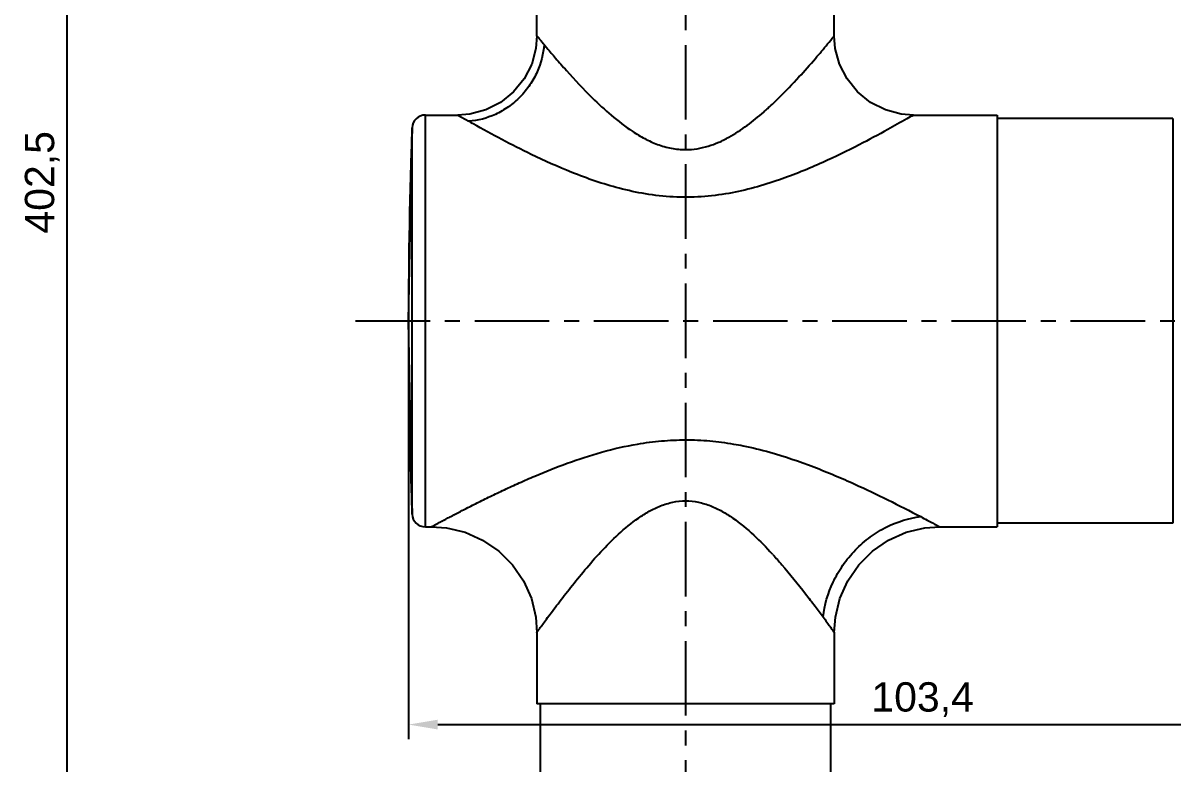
# Model space of a CAD drawing. Header units: millimetres. Extents: x 789 to 1209, y 393 to 987.
# Drawn here: x 1060.9 to 1158.9, y 711 to 774.1 of the extents above; entities that cross this region are included whole.
import ezdxf

# ---------------------------------------------------------------- set-up
doc = ezdxf.new("R2010")
doc.units = ezdxf.units.MM
doc.header["$LTSCALE"] = 0.1
doc.linetypes.add('CENTERX2', pattern=[101.6, 63.5, -12.7, 12.7, -12.7])
doc.layers.add('CENTER', color=1, linetype='CENTERX2')
doc.layers.add('DIM', color=3, linetype='Continuous')
doc.styles.get("Standard").update_dxf_attribs({"font": 'arial.ttf'})
doc.dimstyles.new('ISO-25', dxfattribs={"dimtxt": 2.5, "dimasz": 2.5, "dimexe": 1.25, "dimexo": 0.625, "dimtad": 1, "dimlfac": 1.333333, "dimtxsty": 'Standard', "dimcen": 2.5, "dimadec": 0, "dimazin": 0, "dimtfac": 1, "dimtmove": 0, "dimatfit": 3, "dimfxl": 0, "dimarcsym": 0})

# ---------------------------------------------------------------- blocks, each defined once
blk = doc.blocks.new('*D4')
at = {"layer": 'Defpoints', "color": 0}
for p in [(1064.64, 911.486), (1117.358, 911.486), (1091.258, 609.611)]:
    blk.add_point(p, dxfattribs=at)
at = {"layer": 'DIM', "color": 0, "lineweight": -2}
for p, q in [((1116.733, 911.486), (1063.39, 911.486)), ((1064.64, 612.111), (1064.64, 908.986)), ((1090.633, 609.611), (1063.39, 609.611))]:
    blk.add_line(p, q, dxfattribs=at)
at = {"layer": 'DIM', "color": 0}
for points in [[(1064.223, 908.986), (1065.056, 908.986), (1064.64, 911.486)], [(1064.223, 612.111), (1065.056, 612.111), (1064.64, 609.611)]]:
    blk.add_solid(points, dxfattribs=at)
at = {"layer": 'DIM', "color": 0, "insert": (1062.512, 760.549), "char_height": 2.5, "attachment_point": 5, "rotation": 90}
blk.add_mtext('402,5', dxfattribs=at)
blk = doc.blocks.new('*D5')
at = {"layer": 'Defpoints', "color": 0}
for p in [(1093.733, 748.736), (1171.283, 732.291), (1171.283, 714.328)]:
    blk.add_point(p, dxfattribs=at)
at = {"layer": 'DIM', "color": 0, "lineweight": -2}
for p, q in [((1093.733, 748.111), (1093.733, 713.078)), ((1171.283, 731.666), (1171.283, 713.078)), ((1096.233, 714.328), (1168.783, 714.328))]:
    blk.add_line(p, q, dxfattribs=at)
at = {"layer": 'DIM', "color": 0}
for points in [[(1096.233, 714.745), (1096.233, 713.912), (1093.733, 714.328)], [(1168.783, 714.745), (1168.783, 713.912), (1171.283, 714.328)]]:
    blk.add_solid(points, dxfattribs=at)
at = {"layer": 'DIM', "color": 0, "insert": (1137.563, 716.456), "char_height": 2.5, "attachment_point": 5}
blk.add_mtext('103,4', dxfattribs=at)

msp = doc.modelspace()

# ---------------------------------------------------------------- linework, layer by layer
at = {"color": 7, "linetype": 'Continuous'}
for p, q in [((1104.6828, 773.0054), (1104.6828, 776.1113)), ((1130.0328, 773.005), (1130.0328, 776.1113)), ((1129.9977, 772.9914), (1130.0328, 773.033)), ((1130.1177, 771.9655), (1130.0328, 773.019)), ((1125.3038, 767.7465), (1125.3115, 767.7541)), ((1125.3115, 767.7541), (1125.338, 767.7802)), ((1095.1709, 731.1863), (1095.1709, 766.2863)), ((1095.1709, 766.2863), (1097.9354, 766.2863)), ((1097.9328, 766.2863), (1098.8698, 765.7502)), ((1136.7771, 766.2863), (1143.9078, 766.2863)), ((1143.9078, 766.286), (1143.9078, 731.1866)), ((1158.9078, 765.9863), (1143.9078, 765.9863)), ((1158.9078, 765.986), (1158.9078, 731.4866)), ((1093.7328, 748.7363), (1094.0467, 765.2042)), ((1094.0467, 732.2685), (1094.0467, 765.2042)), ((1094.0467, 732.2685), (1093.7328, 748.7363)), ((1121.4456, 738.2439), (1121.4746, 738.2391)), ((1158.9078, 731.4863), (1143.9078, 731.4863)), ((1095.1709, 731.1863), (1095.6898, 731.1863)), ((1137.7396, 731.0925), (1139.0338, 731.1865)), ((1138.97, 731.2202), (1139.035, 731.1863)), ((1139.0009, 731.1863), (1143.9078, 731.1863)), ((1104.5867, 723.4957), (1104.683, 722.1893)), ((1104.6828, 722.2084), (1104.6828, 716.1113)), ((1130.0328, 722.194), (1130.0328, 716.1113)), ((1130.0328, 716.1113), (1104.6828, 716.1113)), ((1104.9828, 614.8613), (1104.9828, 716.1113)), ((1129.7328, 614.8613), (1129.7328, 716.1113))]:
    msp.add_line(p, q, dxfattribs=at)
for points in [[(1104.6832, 773.0336), (1104.5967, 771.9628), (1104.235, 770.6185), (1103.5906, 769.3589), (1102.6928, 768.2507), (1101.5801, 767.359), (1100.3186, 766.7218), (1098.9749, 766.3674), (1097.9328, 766.2859)], [(1136.7802, 766.2853), (1135.7308, 766.3682), (1134.3882, 766.7243), (1133.1283, 767.3627), (1132.0174, 768.2548), (1131.1213, 769.363), (1130.4784, 770.622), (1130.1177, 771.9655)], [(1095.682, 731.1865), (1096.9759, 731.0926), (1098.5529, 730.7169), (1100.054, 730.0511), (1101.424, 729.116), (1102.6004, 727.9421), (1103.5385, 726.5737), (1104.2077, 725.0731), (1104.5867, 723.4957)], [(1130.0327, 722.1872), (1130.1292, 723.497), (1130.5084, 725.0743), (1131.1778, 726.5747), (1132.116, 727.9429), (1133.2925, 729.1166), (1134.6624, 730.0514), (1136.1632, 730.7169), (1137.7396, 731.0925)]]:
    msp.add_lwpolyline(points, dxfattribs=at)
for centre, radius, start, end in [((1186.1195, 839.9206), 105.3865, 219.919779, 220.117495), ((1095.1709, 765.1613), 1.125, 90, 177.801754), ((1161.7918, 876.7607), 127.6028, 240.455001, 240.64923), ((1106.907, 786.0188), 25.923, 311.298317, 311.623655), ((1525.9203, 748.7363), 432.1875, 177.8163, 182.1837), ((1095.1709, 732.3113), 1.125, 182.1837, 270), ((1096.3303, 702.8295), 38.5465, 42.392687, 42.526388)]:
    msp.add_arc(centre, radius, start, end, dxfattribs=at)
for points, knots in [([(1104.6829, 773.0337), (1104.6838, 773.0346), (1104.6871, 773.0259), (1104.6947, 773.0213), (1104.7073, 773.0036), (1104.7249, 772.9834), (1104.7473, 772.9556), (1104.787, 772.9075), (1104.8482, 772.8323), (1104.9351, 772.7252), (1105.0395, 772.5969), (1105.1607, 772.45), (1105.2477, 772.3467), (1105.294, 772.2926)], [0, 0, 0, 0, 0.0040975, 0.0164191, 0.0369822, 0.0657604, 0.1026564, 0.1475658, 0.2610085, 0.405208, 0.5782976, 0.7774945, 1, 1, 1, 1]), ([(1125.338, 767.7802), (1125.9134, 768.3483), (1126.9576, 769.4449), (1128.3206, 770.9798), (1129.3054, 772.1413), (1129.82, 772.7768), (1129.9977, 772.9914)], [0, 0, 0, 0, 0.3468647, 0.6492187, 0.8805118, 1, 1, 1, 1]), ([(1105.2939, 772.2926), (1105.2351, 771.4994), (1104.9245, 770.281), (1104.1092, 768.8232), (1103.2804, 767.8034), (1102.279, 766.9585), (1100.8504, 766.1288), (1099.6499, 765.8102), (1098.8697, 765.7504)], [0, 0, 0, 0, 0.2402406, 0.3701971, 0.5027704, 0.6348991, 0.7636232, 1, 1, 1, 1]), ([(1105.5279, 772.0141), (1105.7781, 771.7204), (1106.3262, 771.073), (1107.5898, 769.6257), (1108.6408, 768.5041), (1109.4059, 767.7516)], [0, 0, 0, 0, 0.2007832, 0.4414785, 1, 1, 1, 1]), ([(1109.4059, 767.7516), (1109.9275, 767.2388), (1111.0262, 766.2201), (1112.5258, 765.0584), (1113.8658, 764.2552), (1114.9596, 763.7537), (1116.1325, 763.4186), (1116.9491, 763.3386), (1117.3579, 763.3411)], [0, 0, 0, 0, 0.2354994, 0.482112, 0.6089547, 0.7378208, 0.8683912, 1, 1, 1, 1]), ([(1124.126, 766.6407), (1124.2281, 766.7315), (1124.628, 767.0924), (1125.0175, 767.4645), (1125.3038, 767.7465)], [0, 0, 0, 0, 0.2538235, 1, 1, 1, 1]), ([(1117.358, 763.3411), (1117.6839, 763.3279), (1118.3369, 763.3966), (1119.2849, 763.6164), (1120.1928, 763.9484), (1121.323, 764.5129), (1122.6131, 765.3689), (1123.5626, 766.1453), (1124.0157, 766.5433)], [0, 0, 0, 0, 0.1296721, 0.2588045, 0.3864927, 0.5128847, 0.760268, 1, 1, 1, 1]), ([(1136.7802, 766.2853), (1136.5898, 766.1765), (1135.8655, 765.7579), (1134.3322, 764.8998), (1131.9662, 763.627), (1130.1041, 762.7221), (1129.0573, 762.2491)], [0, 0, 0, 0, 0.0754764, 0.2879182, 0.6046519, 1, 1, 1, 1]), ([(1129.0573, 762.2491), (1127.8437, 761.7006), (1125.2336, 760.6292), (1121.7412, 759.6569), (1118.6854, 759.2792), (1116.3031, 759.2632), (1113.96, 759.5219), (1111.0457, 760.1531), (1107.7787, 761.2835), (1103.6294, 763.1476), (1100.8726, 764.6238), (1099.2473, 765.5377)], [0, 0, 0, 0, 0.1267536, 0.2682686, 0.3433726, 0.4192259, 0.4944731, 0.5672738, 0.7026306, 0.8225308, 1, 1, 1, 1]), ([(1095.6815, 731.1863), (1095.6787, 731.1875), (1095.6934, 731.192), (1095.6999, 731.1976), (1095.7254, 731.2102), (1095.7626, 731.2308), (1095.823, 731.2623), (1095.8978, 731.3022), (1095.988, 731.3506), (1096.0925, 731.4072), (1096.2603, 731.4975), (1096.5035, 731.6262), (1096.8306, 731.8014), (1097.2032, 731.998), (1097.6162, 732.2137), (1098.0641, 732.447), (1098.72, 732.7863), (1099.4134, 733.1352), (1100.1371, 733.499), (1100.7129, 733.7793), (1101.3066, 734.0642), (1102.1259, 734.4578), (1103.1895, 734.9419), (1104.9639, 735.72), (1107.288, 736.6453), (1110.2079, 737.5991), (1112.2339, 738.0723), (1113.2683, 738.2459)], [0, 0, 0, 0, 0.0004829, 0.0011123, 0.0020046, 0.0045601, 0.0081101, 0.0126055, 0.0179891, 0.0242306, 0.0313368, 0.0480352, 0.0676066, 0.0898466, 0.1144516, 0.1410642, 0.1694601, 0.2308854, 0.2634417, 0.2971643, 0.3318413, 0.3672722, 0.4404638, 0.5160644, 0.6727264, 0.8346443, 1, 1, 1, 1]), ([(1113.2683, 738.2459), (1113.9422, 738.359), (1115.3014, 738.5385), (1117.3571, 738.6291), (1119.4132, 738.5412), (1120.7717, 738.3566), (1121.4456, 738.2439)], [0, 0, 0, 0, 0.249542, 0.5000081, 0.7504773, 1, 1, 1, 1]), ([(1121.4746, 738.2391), (1121.7342, 738.1954), (1122.7636, 738.0079), (1123.7813, 737.7584), (1124.5353, 737.5466)], [0, 0, 0, 0, 0.2515619, 1, 1, 1, 1]), ([(1124.5353, 737.5466), (1125.8065, 737.1895), (1127.6635, 736.5522), (1130.0558, 735.5909), (1133.1219, 734.2418), (1135.5467, 733.0267), (1137.3985, 732.0542)], [0, 0, 0, 0, 0.2827712, 0.419648, 0.5521067, 1, 1, 1, 1]), ([(1113.3417, 731.9376), (1113.6335, 732.1416), (1114.2383, 732.5272), (1115.213, 733.003), (1116.2608, 733.3105), (1116.9928, 733.4139), (1117.3585, 733.3975)], [0, 0, 0, 0, 0.2462454, 0.4953337, 0.7468433, 1, 1, 1, 1]), ([(1117.3582, 733.3975), (1117.724, 733.4157), (1118.4564, 733.31), (1119.5053, 733.0046), (1120.479, 732.5249), (1121.0844, 732.1399), (1121.3772, 731.9366)], [0, 0, 0, 0, 0.2531501, 0.5046341, 0.7536832, 1, 1, 1, 1]), ([(1104.6895, 722.2003), (1104.7142, 722.2479), (1104.8119, 722.3765), (1104.9956, 722.6334), (1105.2706, 723.0038), (1105.6181, 723.4761), (1106.0304, 724.0303), (1106.6767, 724.8896), (1107.5838, 726.0647), (1108.7863, 727.5444), (1110.1229, 729.0804), (1111.6249, 730.5894), (1112.7398, 731.5171), (1113.3417, 731.9376)], [0, 0, 0, 0, 0.0123081, 0.0368323, 0.0726093, 0.1180412, 0.1713795, 0.2310589, 0.3646983, 0.5119039, 0.6684274, 0.8315617, 1, 1, 1, 1]), ([(1121.3772, 731.9366), (1122.01, 731.4974), (1123.1773, 730.521), (1124.2341, 729.4334), (1124.7378, 728.8842)], [0, 0, 0, 0, 0.5083286, 1, 1, 1, 1]), ([(1129.0797, 723.5017), (1129.1971, 724.5207), (1129.6481, 726.0742), (1130.727, 727.9389), (1131.7989, 729.2517), (1133.0758, 730.3554), (1134.8845, 731.4635), (1136.4034, 731.9326), (1137.3985, 732.054)], [0, 0, 0, 0, 0.240622, 0.3709473, 0.5038916, 0.6362225, 0.764844, 1, 1, 1, 1]), ([(1137.3985, 732.0542), (1137.5853, 731.9556), (1137.9258, 731.7766), (1138.38, 731.5357), (1138.7162, 731.3546), (1138.9011, 731.2586), (1138.97, 731.2202)], [0, 0, 0, 0, 0.3561288, 0.6487474, 0.8669492, 1, 1, 1, 1]), ([(1124.7985, 728.8179), (1125.0565, 728.5353), (1126.0201, 727.4481), (1126.9317, 726.316), (1127.5868, 725.4701)], [0, 0, 0, 0, 0.263434, 1, 1, 1, 1]), ([(1127.5868, 725.4701), (1127.857, 725.1212), (1128.3572, 724.4672), (1128.8562, 723.8118), (1129.0797, 723.5017)], [0, 0, 0, 0, 0.5357866, 1, 1, 1, 1]), ([(1129.0797, 723.5017), (1129.1897, 723.3525), (1129.3887, 723.0794), (1129.653, 722.7133), (1129.8501, 722.4423), (1129.9542, 722.2923), (1129.9961, 722.2376)], [0, 0, 0, 0, 0.3561703, 0.6491643, 0.8675744, 1, 1, 1, 1]), ([(1104.6829, 722.1836), (1104.6829, 722.1845), (1104.6844, 722.1904), (1104.6871, 722.1957), (1104.6895, 722.2003)], [0, 0, 0, 0, 0.1433794, 1, 1, 1, 1]), ([(1129.9961, 722.2376), (1130.0013, 722.2299), (1130.0101, 722.2179), (1130.0222, 722.1992), (1130.0279, 722.1946), (1130.0323, 722.186), (1130.0328, 722.1871)], [0, 0, 0, 0, 0.4439114, 0.7571668, 0.9418388, 1, 1, 1, 1])]:
    msp.add_open_spline(points, degree=3, knots=knots, dxfattribs=at)
at = {"layer": 'CENTER'}
for p, q in [((1117.3578, 914.4863), (1117.3578, 487.9641)), ((1089.2214, 748.7363), (1174.8876, 748.7363))]:
    msp.add_line(p, q, dxfattribs=at)

# ---------------------------------------------------------------- dimensions: what is measured, and where the dimension line sits
at = {"layer": 'DIM'}
dim = msp.add_linear_dim(base=(1064.6397, 911.4863), p1=(1091.2578, 609.6113), p2=(1117.3578, 911.4863), angle=90, dimstyle='ISO-25', dxfattribs=at)
dim.commit()
dim.dimension.update_dxf_attribs({"geometry": '*D4', "text_midpoint": (1062.5123, 760.5488)})
dim = msp.add_linear_dim(base=(1171.2828, 714.3283), p1=(1093.7328, 748.7363), p2=(1171.2828, 732.2911), dimstyle='ISO-25', dxfattribs=at)
dim.commit()
dim.dimension.update_dxf_attribs({"geometry": '*D5', "text_midpoint": (1137.5626, 714.3283), "dimtype": 160})

doc.saveas('drawing.dxf')
